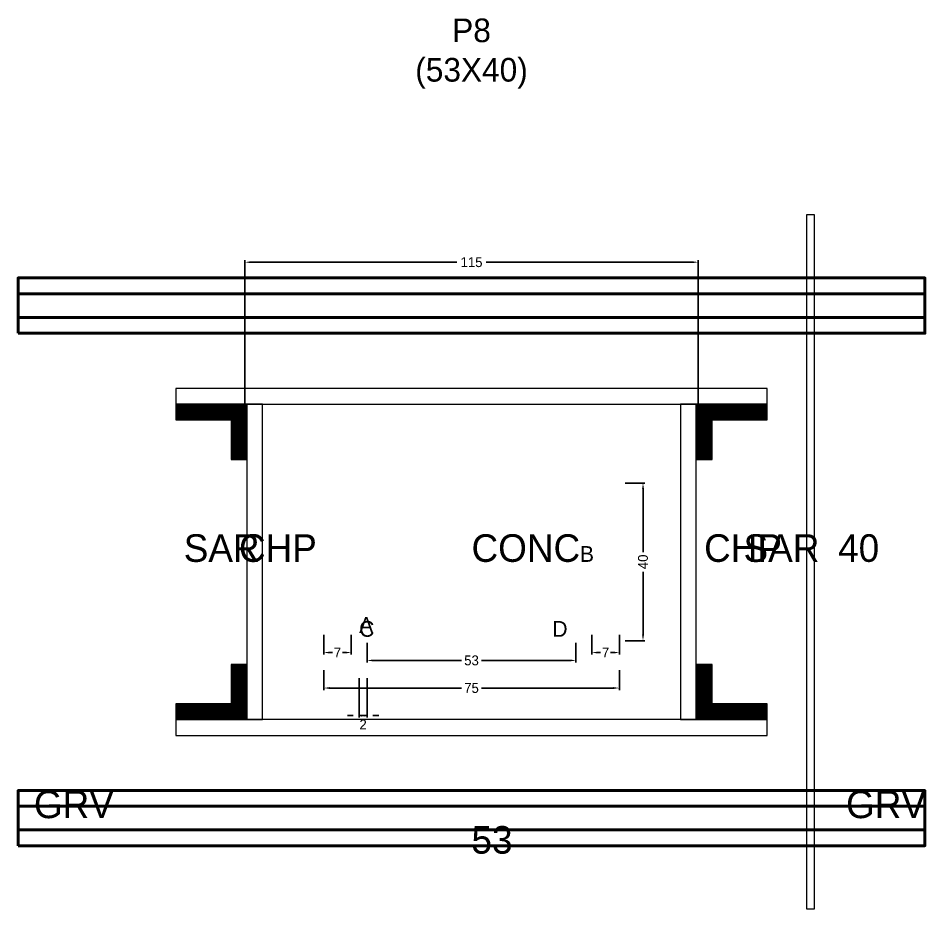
# Model space of a CAD drawing. Header units: centimetres. Extents: x -8500 to 4093, y -386 to 295.
# Drawn here: x -115 to 115.2, y 52 to 277.9 of the extents above; entities that cross this region are included whole.
import ezdxf

# ---------------------------------------------------------------- set-up
doc = ezdxf.new("R2010")
doc.units = ezdxf.units.CM
for name, color, linetype in [('COTA', 241, 'Continuous'), ('GRAVATA', 224, 'Continuous'), ('Hachura', 251, 'Continuous'), ('NOMENCLATURA', 7, 'Continuous'), ('SARRAFO', 251, 'Continuous'), ('Texto Seção', 7, 'Continuous')]:
    doc.layers.add(name, color=color, linetype=linetype)
doc.dimstyles.new('cotax2', dxfattribs={"dimtxt": 2.5, "dimasz": 1.5, "dimexe": 0.5, "dimexo": 0.5, "dimgap": 0.5, "dimtad": 1, "dimcen": 2.5, "dimazin": 3, "dimtfac": 1, "dimtmove": 0, "dimatfit": 3})

# ---------------------------------------------------------------- blocks, each defined once
blk = doc.blocks.new('_CLOSEDFILLED')
at = {"color": 0, "linetype": 'BYBLOCK'}
blk.add_solid([(-1, 0.16), (0, 0), (-1, -0.16)], dxfattribs=at)
blk = doc.blocks.new('*D14')
for p, q in [((-37.5, 112.5), (-37.5, 107.5)), ((37.5, 112.5), (37.5, 107.5)), ((-36, 108), (-2.5, 108)), ((2.5, 108), (36, 108))]:
    blk.add_line(p, q)
at = {"layer": 'Defpoints'}
for p in [(-37.5, 113), (37.5, 113), (-37.5, 108)]:
    blk.add_point(p, dxfattribs=at)
at = {"layer": 'COTA', "xscale": 1.5, "yscale": 1.5, "rotation": 180}
blk.add_blockref('_CLOSEDFILLED', (-37.5, 108), dxfattribs=at)
at = {"layer": 'COTA', "xscale": 1.5, "yscale": 1.5}
blk.add_blockref('_CLOSEDFILLED', (37.5, 108), dxfattribs=at)
at = {"layer": 'COTA', "insert": (0, 108), "char_height": 2.5, "attachment_point": 5}
blk.add_mtext('75', dxfattribs=at)
blk = doc.blocks.new('*D15')
for p, q in [((-26.5, 119.5), (-26.5, 114.5)), ((26.5, 119.5), (26.5, 114.5)), ((-25, 115), (-2.5, 115)), ((2.5, 115), (25, 115))]:
    blk.add_line(p, q)
at = {"layer": 'Defpoints'}
for p in [(-26.5, 120), (26.5, 120), (-26.5, 115)]:
    blk.add_point(p, dxfattribs=at)
at = {"layer": 'COTA', "xscale": 1.5, "yscale": 1.5, "rotation": 180}
blk.add_blockref('_CLOSEDFILLED', (-26.5, 115), dxfattribs=at)
at = {"layer": 'COTA', "xscale": 1.5, "yscale": 1.5}
blk.add_blockref('_CLOSEDFILLED', (26.5, 115), dxfattribs=at)
at = {"layer": 'COTA', "insert": (0, 115), "char_height": 2.5, "attachment_point": 5}
blk.add_mtext('53', dxfattribs=at)
blk = doc.blocks.new('*D16')
for p, q in [((39, 160), (44, 160)), ((43.5, 142.5), (43.5, 158.5)), ((43.5, 121.5), (43.5, 137.5)), ((39, 120), (44, 120))]:
    blk.add_line(p, q)
at = {"layer": 'Defpoints'}
for p in [(38.5, 160), (38.5, 120), (43.5, 120)]:
    blk.add_point(p, dxfattribs=at)
at = {"layer": 'COTA', "xscale": 1.5, "yscale": 1.5}
for p, rotation in [((43.5, 160), 90), ((43.5, 120), 270)]:
    blk.add_blockref('_CLOSEDFILLED', p, dxfattribs=dict(at, rotation=rotation))
at = {"layer": 'COTA', "insert": (43.5, 140), "char_height": 2.5, "attachment_point": 5, "rotation": 90}
blk.add_mtext('40', dxfattribs=at)
blk = doc.blocks.new('*D17')
for p, q in [((-37.5, 121.5), (-37.5, 116.5)), ((-30.5, 121.5), (-30.5, 116.5)), ((-36, 117), (-35.25, 117)), ((-32.75, 117), (-32, 117))]:
    blk.add_line(p, q)
at = {"layer": 'Defpoints'}
for p in [(-37.5, 122), (-30.5, 122), (-37.5, 117)]:
    blk.add_point(p, dxfattribs=at)
at = {"layer": 'COTA', "xscale": 1.5, "yscale": 1.5, "rotation": 180}
blk.add_blockref('_CLOSEDFILLED', (-37.5, 117), dxfattribs=at)
at = {"layer": 'COTA', "xscale": 1.5, "yscale": 1.5}
blk.add_blockref('_CLOSEDFILLED', (-30.5, 117), dxfattribs=at)
at = {"layer": 'COTA', "insert": (-34, 117), "char_height": 2.5, "attachment_point": 5}
blk.add_mtext('7', dxfattribs=at)
blk = doc.blocks.new('*D18')
for p, q in [((30.5, 121.5), (30.5, 116.5)), ((37.5, 121.5), (37.5, 116.5)), ((32, 117), (32.75, 117)), ((35.25, 117), (36, 117))]:
    blk.add_line(p, q)
at = {"layer": 'Defpoints'}
for p in [(30.5, 122), (37.5, 122), (30.5, 117)]:
    blk.add_point(p, dxfattribs=at)
at = {"layer": 'COTA', "xscale": 1.5, "yscale": 1.5, "rotation": 180}
blk.add_blockref('_CLOSEDFILLED', (30.5, 117), dxfattribs=at)
at = {"layer": 'COTA', "xscale": 1.5, "yscale": 1.5}
blk.add_blockref('_CLOSEDFILLED', (37.5, 117), dxfattribs=at)
at = {"layer": 'COTA', "insert": (34, 117), "char_height": 2.5, "attachment_point": 5}
blk.add_mtext('7', dxfattribs=at)
blk = doc.blocks.new('*D19')
for p, q in [((-57.5, 176.5), (-57.5, 216.5)), ((57.5, 176.5), (57.5, 216.5)), ((-56, 216), (-3.75, 216)), ((3.75, 216), (56, 216))]:
    blk.add_line(p, q)
at = {"layer": 'Defpoints'}
for p in [(-57.5, 216), (-57.5, 176), (57.5, 176)]:
    blk.add_point(p, dxfattribs=at)
at = {"layer": 'COTA', "xscale": 1.5, "yscale": 1.5, "rotation": 180}
blk.add_blockref('_CLOSEDFILLED', (-57.5, 216), dxfattribs=at)
at = {"layer": 'COTA', "xscale": 1.5, "yscale": 1.5}
blk.add_blockref('_CLOSEDFILLED', (57.5, 216), dxfattribs=at)
at = {"layer": 'COTA', "insert": (0, 216), "char_height": 2.5, "attachment_point": 5}
blk.add_mtext('115', dxfattribs=at)

msp = doc.modelspace()

# ---------------------------------------------------------------- hatches: boundary and pattern name
at = {"layer": 'SARRAFO'}
h = msp.add_hatch(dxfattribs=at)
h.set_pattern_fill('SOLID', scale=2)
h.paths.add_polyline_path([(-75, 176), (-61, 176), (-61, 180), (-75, 180)])
h = msp.add_hatch(dxfattribs=at)
h.set_pattern_fill('SOLID', scale=2)
h.paths.add_polyline_path([(-61, 166), (-57, 166), (-57, 180), (-61, 180)])
h = msp.add_hatch(dxfattribs=at)
h.set_pattern_fill('SOLID', scale=2)
h.paths.add_polyline_path([(57, 166), (61, 166), (61, 180), (57, 180)])
h = msp.add_hatch(dxfattribs=at)
h.set_pattern_fill('SOLID', scale=2)
h.paths.add_polyline_path([(61, 176), (75, 176), (75, 180), (61, 180)])
h = msp.add_hatch(dxfattribs=at)
h.set_pattern_fill('SOLID', scale=2)
h.paths.add_polyline_path([(-61, 100), (-57, 100), (-57, 114), (-61, 114)])
h = msp.add_hatch(dxfattribs=at)
h.set_pattern_fill('SOLID', scale=2)
h.paths.add_polyline_path([(57, 100), (61, 100), (61, 114), (57, 114)])
h = msp.add_hatch(dxfattribs=at)
h.set_pattern_fill('SOLID', scale=2)
h.paths.add_polyline_path([(-75, 100), (-61, 100), (-61, 104), (-75, 104)])
h = msp.add_hatch(dxfattribs=at)
h.set_pattern_fill('SOLID', scale=2)
h.paths.add_polyline_path([(61, 100), (75, 100), (75, 104), (61, 104)])

# ---------------------------------------------------------------- linework, layer by layer
at = {"layer": 'GRAVATA', "lineweight": 50}
for points in [[(-115, 198), (115, 198), (115, 212), (-115, 212)], [(-115, 202), (115, 202), (115, 208), (-115, 208)], [(-115, 68), (115, 68), (115, 82), (-115, 82)], [(-115, 72), (115, 72), (115, 78), (-115, 78)]]:
    msp.add_lwpolyline(points, close=True, dxfattribs=at)
at = {"layer": 'Hachura', "lineweight": 13}
msp.add_lwpolyline([(85, 52), (87, 52), (87, 228), (85, 228)], close=True, dxfattribs=at)
at = {"layer": 'Hachura', "lineweight": 18}
for points in [[(-75, 180), (75, 180), (75, 184), (-75, 184)], [(-57, 100), (-53, 100), (-53, 180), (-57, 180)], [(53, 100), (57, 100), (57, 180), (53, 180)], [(-75, 96), (75, 96), (75, 100), (-75, 100)]]:
    msp.add_lwpolyline(points, close=True, dxfattribs=at)
at = {"layer": 'SARRAFO', "lineweight": 13}
for points in [[(-75, 176), (-61, 176), (-61, 180), (-75, 180)], [(-61, 166), (-57, 166), (-57, 180), (-61, 180)], [(57, 166), (61, 166), (61, 180), (57, 180)], [(61, 176), (75, 176), (75, 180), (61, 180)], [(-61, 100), (-57, 100), (-57, 114), (-61, 114)], [(57, 100), (61, 100), (61, 114), (57, 114)], [(-75, 100), (-61, 100), (-61, 104), (-75, 104)], [(61, 100), (75, 100), (75, 104), (61, 104)]]:
    msp.add_lwpolyline(points, close=True, dxfattribs=at)

# ---------------------------------------------------------------- texts
at = {"layer": 'NOMENCLATURA'}
for s, p in [('B', (27.5, 140)), ('A', (-28.5, 122)), ('C', (-28.5, 121)), ('D', (20.5, 121))]:
    msp.add_text(s, height=4, dxfattribs=at).set_placement(p)
at = {"layer": 'NOMENCLATURA', "insert": (0, 260), "char_height": 6, "attachment_point": 8}
msp.add_mtext('P8\\P(53X40)', dxfattribs=at)
at = {"layer": 'Texto Seção'}
for s, p in [('SAR', (-73, 140)), ('CHP', (-59, 140)), ('CONC', (0, 140)), ('CHP', (59, 140)), ('SAR', (69, 140)), ('40', (93, 140)), ('GRV', (-111, 75)), ('GRV', (95, 75)), ('53', (0, 66))]:
    msp.add_text(s, height=7, dxfattribs=at).set_placement(p)

# ---------------------------------------------------------------- dimensions: what is measured, and where the dimension line sits
at = {"layer": 'COTA'}
for base, p1, p2, picture, middle in [((-57.5, 216), (-57.5, 176), (57.5, 176), '*D19', (0, 216)), ((-37.5, 117), (-37.5, 122), (-30.5, 122), '*D17', (-34, 117)), ((-26.5, 115), (-26.5, 120), (26.5, 120), '*D15', (0, 115)), ((30.5, 117), (30.5, 122), (37.5, 122), '*D18', (34, 117)), ((-37.5, 108), (-37.5, 113), (37.5, 113), '*D14', (0, 108))]:
    dim = msp.add_linear_dim(base=base, p1=p1, p2=p2, dimstyle='cotax2', dxfattribs=at)
    dim.commit()
    dim.dimension.update_dxf_attribs({"geometry": picture, "text_midpoint": middle})
dim = msp.add_linear_dim(base=(43.5, 120), p1=(38.5, 120), p2=(38.5, 160), angle=90, dimstyle='cotax2', dxfattribs=at)
dim.commit()
dim.dimension.update_dxf_attribs({"geometry": '*D16', "text_midpoint": (43.5, 140)})
msp.add_linear_dim(base=(-26.5, 101), p1=(-26.5, 111), p2=(-28.5, 111), dimstyle='cotax2', dxfattribs=at).render()

doc.saveas('drawing.dxf')
